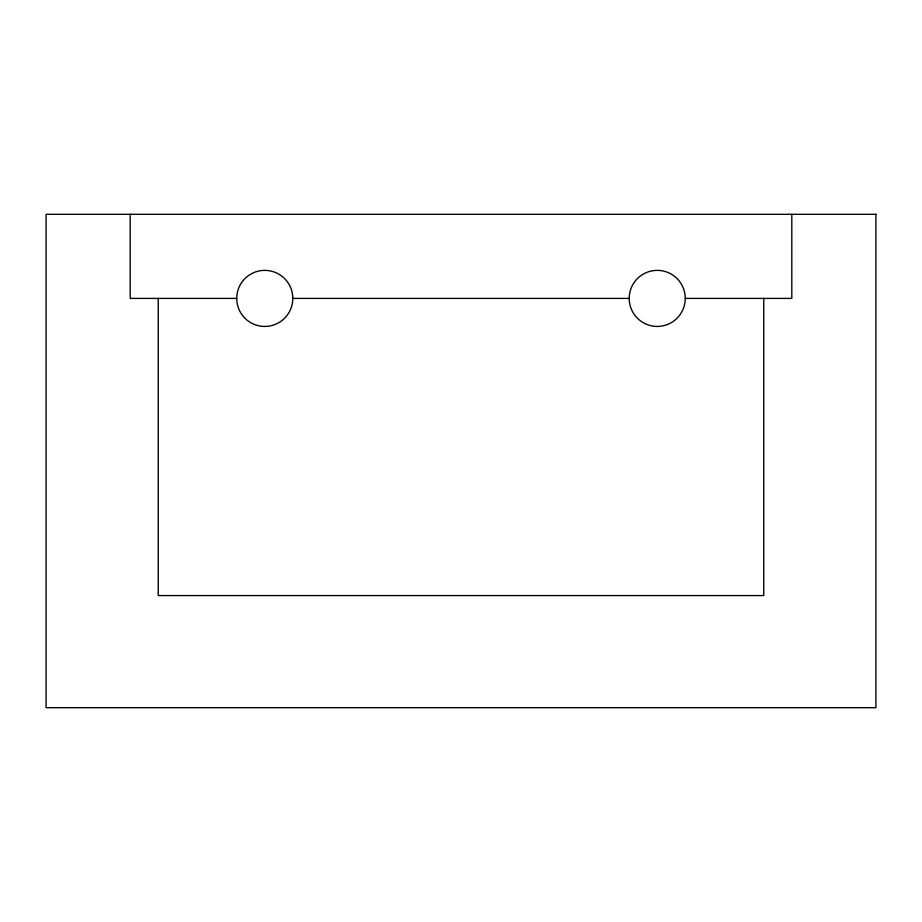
<?xml version="1.0" encoding="UTF-8"?>
<svg xmlns="http://www.w3.org/2000/svg" width="922" height="922" viewBox="0 0 922 922"><rect width="100%" height="100%" fill="white"/><g stroke="black" fill="none" stroke-linecap="round" stroke-linejoin="round"><path stroke-width="1.38" d="M236.735 298.405L130.198 298.405L130.198 214.307M292.793 298.405A28.029 28.029 0 0 0 250.749 274.122A28.029 28.029 0 0 0 250.749 322.677A28.029 28.029 0 0 0 292.793 298.405L629.207 298.405M685.265 298.405A28.029 28.029 0 0 0 643.222 274.122A28.029 28.029 0 0 0 643.222 322.677A28.029 28.029 0 0 0 685.265 298.405L791.802 298.405L791.802 214.307M763.762 298.405L763.762 595.566L158.238 595.566L158.238 298.405M875.9 214.307L46.1 214.307L46.1 707.693L875.9 707.693L875.9 214.307"/></g></svg>
